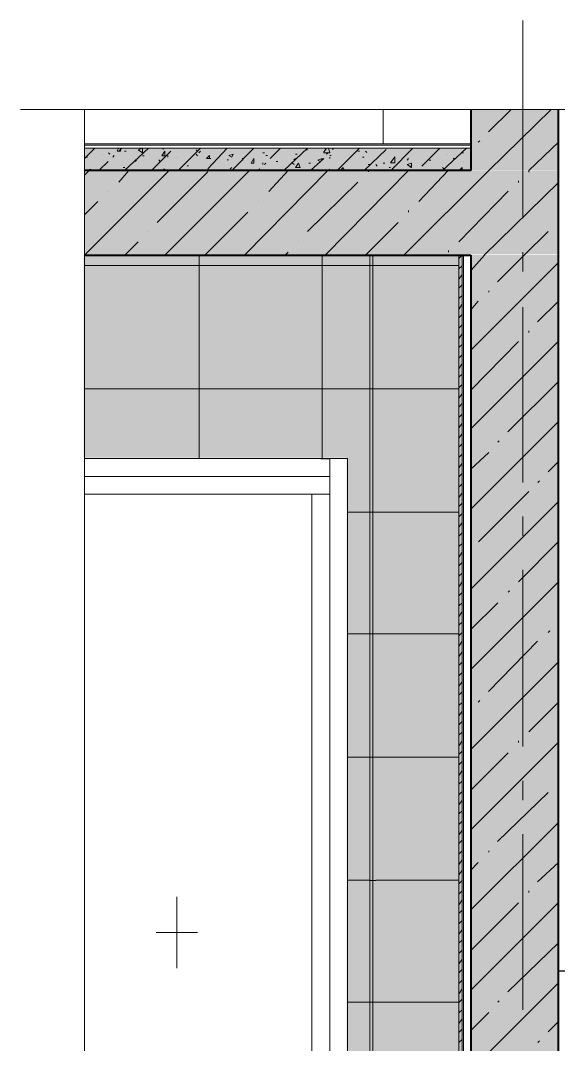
# Model space of a CAD drawing. Header units: millimetres. Extents: x -401725 to 250493, y 305116 to 802890.
# Drawn here: x -375106.138 to -375105.534, y 508954.571 to 508955.72 of the extents above; entities that cross this region are included whole.
import ezdxf

# ---------------------------------------------------------------- set-up
doc = ezdxf.new("R2010")
doc.units = ezdxf.units.MM
doc.layers.add('PDF _Геометрия', color=7, linetype='Continuous', true_color=0x1d1d1d)
doc.layers.add('PDF _Сплошная заливка', color=7, linetype='Continuous', true_color=0xffffff)

msp = doc.modelspace()

# ---------------------------------------------------------------- hatches: boundary and pattern name
at = {"layer": 'PDF _Сплошная заливка', "transparency": 33554559}
h = msp.add_hatch(color=256, dxfattribs=at)
h.paths.add_polyline_path([(-375105.5353, 508955.4574), (-375105.5353, 508955.5514), (-375106.0658, 508955.5514), (-375106.0658, 508955.4574)])
h.paths.add_polyline_path([(-375102.0905, 508955.4574), (-375102.0905, 508955.5514), (-375102.2288, 508955.5514), (-375102.2288, 508955.4574)])
h.paths.add_polyline_path([(-375102.2488, 508955.4574), (-375102.2488, 508955.5514), (-375103.3904, 508955.5514), (-375103.3904, 508955.4574)])
msp.add_hatch(color=256, dxfattribs=at).paths.add_polyline_path([(-375106.067, 508955.4565), (-375106.067, 508955.2291), (-375105.772, 508955.2291), (-375105.772, 508954.1658), (-375106.067, 508954.1658), (-375106.067, 508954.0491), (-375106.0603, 508954.0491), (-375106.027, 508954.0408), (-375106.1059, 508954.021), (-375106.1059, 508954.0205), (-375106.067, 508954.0108), (-375106.067, 508953.9291), (-375105.747, 508953.9291), (-375105.747, 508955.4565)])

# ---------------------------------------------------------------- linework, layer by layer
at = {"color": 6, "lineweight": 30}
msp.add_lwpolyline([(-375102.3458, 508955.4563), (-375103.3691, 508955.4566), (-375103.3691, 508955.428), (-375104.9171, 508954.6531), (-375105.5343, 508954.653)], dxfattribs=at)
at = {"layer": 'PDF _Геометрия', "color": 7, "lineweight": 9}
for points in [[(-375105.5742, 508955.4981), (-375105.5742, 508955.7198)], [(-375106.1377, 508955.6199), (-375104.0876, 508955.6199)], [(-375106.0659, 508954.0481), (-375106.0659, 508955.6198)], [(-375105.5343, 508955.5515), (-375105.5343, 508955.6198), (-375105.5343, 508954.7549)], [(-375106.0659, 508955.5799), (-375105.6326, 508955.5799), (-375105.6326, 508955.5815)], [(-375105.6326, 508955.5815), (-375106.0659, 508955.5815)], [(-375106.0659, 508955.5765), (-375105.6326, 508955.5765), (-375105.6326, 508955.5799)], [(-375105.6326, 508955.5515), (-375105.6326, 508955.5765)], [(-375106.0659, 508955.5515), (-375105.6326, 508955.5515)], [(-375105.5343, 508955.5515), (-375105.5343, 508955.4565), (-375105.5343, 508954.7549)], [(-375105.7459, 508955.4565), (-375106.0659, 508955.4565)], [(-375105.7459, 508953.9281), (-375105.7459, 508955.4566)], [(-375105.7457, 508955.4564), (-375105.7391, 508955.4564)], [(-375105.6459, 508953.9282), (-375105.6459, 508955.4566), (-375105.7392, 508955.4566)], [(-375105.6459, 508953.9282), (-375105.6459, 508955.4566)], [(-375105.6424, 508953.928), (-375105.6424, 508955.4564), (-375105.6458, 508955.4564)], [(-375105.6408, 508955.4564), (-375105.6425, 508955.4564)], [(-375105.6408, 508953.9281), (-375105.6408, 508955.4563)], [(-375105.5742, 508955.4381), (-375105.5742, 508955.4597)], [(-375105.5742, 508955.2014), (-375105.5742, 508955.3981)], [(-375106.0658, 508955.2282), (-375105.7709, 508955.2282)], [(-375105.8008, 508955.2281), (-375106.0658, 508955.2281)], [(-375105.8007, 508955.228), (-375105.7907, 508955.228), (-375105.7907, 508955.208)], [(-375105.7909, 508955.2282), (-375105.7709, 508955.2282)], [(-375105.7907, 508955.198), (-375105.7907, 508955.228)], [(-375105.7709, 508955.2282), (-375105.7709, 508954.1648)], [(-375105.7709, 508955.1982), (-375105.7709, 508955.2282)], [(-375105.8008, 508955.208), (-375106.0658, 508955.208)], [(-375106.0657, 508955.208), (-375105.7907, 508955.208), (-375105.7907, 508955.1881)], [(-375105.7907, 508955.208), (-375105.8007, 508955.208)], [(-375105.7907, 508955.1981), (-375105.7907, 508954.6963), (-375105.7907, 508954.1847)], [(-375105.7709, 508954.6964), (-375105.7709, 508955.1982)], [(-375105.7907, 508954.6963), (-375105.7907, 508955.1881), (-375106.0657, 508955.1881)], [(-375105.8108, 508955.1882), (-375105.8108, 508954.6964)], [(-375105.8107, 508955.1881), (-375105.7907, 508955.1881)], [(-375105.5742, 508955.1415), (-375105.5742, 508955.1632)], [(-375105.5742, 508954.9049), (-375105.5742, 508955.1032)], [(-375105.5742, 508954.8448), (-375105.5742, 508954.8665)], [(-375105.5742, 508954.6097), (-375105.5742, 508954.8065)], [(-375105.9624, 508954.7364), (-375105.9624, 508954.6564)], [(-375105.9391, 508954.6963), (-375105.9857, 508954.6963)], [(-375105.8108, 508954.6964), (-375105.8108, 508954.1847)], [(-375105.7907, 508954.1947), (-375105.7907, 508954.6963)], [(-375105.7709, 508954.1948), (-375105.7709, 508954.6964)], [(-375105.5343, 508954.6533), (-375105.5343, 508954.5183), (-375105.5343, 508954.4715)]]:
    msp.add_lwpolyline(points, dxfattribs=at)
for points in [[(-375105.731, 508955.6199), (-375105.731, 508955.5816)], [(-375105.5343, 508953.8783), (-375105.5343, 508954.6533)]]:
    msp.add_lwpolyline(points, close=True, dxfattribs=at)
at = {"layer": 'PDF _Геометрия', "color": 7, "lineweight": 40}
for points in [[(-375105.6326, 508955.6199), (-375105.6326, 508955.5515)], [(-375105.5343, 508955.5515), (-375105.5343, 508955.6198)], [(-375105.6326, 508955.5515), (-375106.0659, 508955.5515)], [(-375105.5343, 508955.4565), (-375105.5343, 508955.5515)], [(-375106.0659, 508955.4565), (-375105.6326, 508955.4565)], [(-375105.6326, 508955.4565), (-375105.6326, 508953.8782)], [(-375105.5343, 508953.8782), (-375105.5343, 508955.4564)]]:
    msp.add_lwpolyline(points, dxfattribs=at)
at = {"layer": 'PDF _Геометрия', "lineweight": 9}
for points in [[(-375105.6126, 508955.5948), (-375105.5875, 508955.6197)], [(-375105.6125, 508955.5515), (-375105.5424, 508955.6198)], [(-375106.066, 508955.5649), (-375106.0543, 508955.5764)], [(-375106.0293, 508955.5733), (-375106.0276, 508955.5766)], [(-375106.0291, 508955.573), (-375106.0257, 508955.573), (-375106.0257, 508955.5764)], [(-375106.0275, 508955.573), (-375106.0241, 508955.5764)], [(-375106.0209, 508955.5515), (-375105.9942, 508955.5766)], [(-375106.0007, 508955.5714), (-375106.0058, 508955.5747), (-375106.0007, 508955.5764)], [(-375106.0007, 508955.5714), (-375106.0007, 508955.5764)], [(-375105.9776, 508955.5766), (-375105.9776, 508955.5749)], [(-375105.9607, 508955.5515), (-375105.9358, 508955.5764)], [(-375105.9277, 508955.5532), (-375105.9059, 508955.5766)], [(-375105.9007, 508955.5515), (-375105.8758, 508955.5764)], [(-375105.8991, 508955.5764), (-375105.8991, 508955.5764)], [(-375105.8575, 508955.5647), (-375105.8459, 508955.5764)], [(-375105.8425, 508955.5513), (-375105.8157, 508955.5764)], [(-375105.7977, 508955.5715), (-375105.7943, 508955.5764)], [(-375105.7907, 508955.5713), (-375105.7924, 508955.5764)], [(-375105.7875, 508955.5747), (-375105.7875, 508955.5764)], [(-375105.7825, 508955.5515), (-375105.7576, 508955.5765)], [(-375105.7225, 508955.5514), (-375105.6976, 508955.5766)], [(-375105.6875, 508955.5564), (-375105.6674, 508955.5763)], [(-375105.6642, 508955.5514), (-375105.6375, 508955.5764)], [(-375105.6243, 508955.5831), (-375105.6226, 508955.5848)], [(-375105.5676, 508955.5515), (-375105.5343, 508955.5832)], [(-375106.0641, 508955.5663), (-375106.0624, 508955.5663)], [(-375106.0458, 508955.5698), (-375106.0458, 508955.5698)], [(-375106.0391, 508955.5713), (-375106.0374, 508955.5696)], [(-375106.0374, 508955.5696), (-375106.0374, 508955.5696)], [(-375106.0342, 508955.5664), (-375106.0325, 508955.5681)], [(-375106.0209, 508955.5731), (-375106.0192, 508955.5731)], [(-375106.0008, 508955.568), (-375105.9991, 508955.568)], [(-375105.9909, 508955.5514), (-375105.9692, 508955.5731)], [(-375105.9757, 508955.5679), (-375105.9791, 508955.5679), (-375105.9757, 508955.573)], [(-375105.9757, 508955.5679), (-375105.9757, 508955.573)], [(-375105.9725, 508955.5664), (-375105.9725, 508955.5681)], [(-375105.9624, 508955.5663), (-375105.9624, 508955.5663)], [(-375105.9408, 508955.5747), (-375105.9391, 508955.573)], [(-375105.9408, 508955.5697), (-375105.9391, 508955.568)], [(-375105.9375, 508955.5713), (-375105.9358, 508955.573)], [(-375105.9258, 508955.5647), (-375105.9291, 508955.5647), (-375105.9258, 508955.5681)], [(-375105.9258, 508955.5647), (-375105.9258, 508955.5681)], [(-375105.9258, 508955.5647), (-375105.9241, 508955.5647)], [(-375105.9042, 508955.5681), (-375105.8991, 508955.5698)], [(-375105.9041, 508955.5681), (-375105.9008, 508955.5664)], [(-375105.9024, 508955.573), (-375105.9024, 508955.573)], [(-375105.9008, 508955.5664), (-375105.8991, 508955.5698)], [(-375105.8891, 508955.5647), (-375105.8875, 508955.5647)], [(-375105.8758, 508955.5597), (-375105.8791, 508955.5597), (-375105.8758, 508955.5648)], [(-375105.8758, 508955.5597), (-375105.8758, 508955.5648)], [(-375105.8658, 508955.5713), (-375105.8641, 508955.5713)], [(-375105.8625, 508955.5681), (-375105.8608, 508955.5681)], [(-375105.831, 508955.5632), (-375105.8293, 508955.5649)], [(-375105.8291, 508955.5698), (-375105.8274, 508955.5698)], [(-375105.8174, 508955.5747), (-375105.8157, 508955.5747)], [(-375105.8126, 508955.5515), (-375105.7975, 508955.5647)], [(-375105.8042, 508955.563), (-375105.7992, 508955.5647)], [(-375105.8009, 508955.5615), (-375105.7992, 508955.5647)], [(-375105.7973, 508955.5713), (-375105.7907, 508955.5713)], [(-375105.7943, 508955.5698), (-375105.7926, 508955.5715)], [(-375105.7943, 508955.5681), (-375105.7943, 508955.5681)], [(-375105.7908, 508955.5681), (-375105.7891, 508955.5681)], [(-375105.7907, 508955.5664), (-375105.7907, 508955.5647)], [(-375105.7593, 508955.5732), (-375105.7576, 508955.5732)], [(-375105.7541, 508955.5664), (-375105.7524, 508955.5664)], [(-375105.7524, 508955.5514), (-375105.7274, 508955.5748)], [(-375105.7509, 508955.5732), (-375105.7492, 508955.5715)], [(-375105.7177, 508955.56), (-375105.7226, 508955.56), (-375105.7177, 508955.5666)], [(-375105.7177, 508955.56), (-375105.7177, 508955.5666)], [(-375105.7158, 508955.5647), (-375105.7158, 508955.5647)], [(-375105.7041, 508955.5631), (-375105.7024, 508955.5648)], [(-375105.6593, 508955.5698), (-375105.6593, 508955.5698)], [(-375105.6525, 508955.5647), (-375105.6508, 508955.5647)], [(-375105.6425, 508955.5714), (-375105.6408, 508955.5714)], [(-375106.0642, 508955.5513), (-375106.0591, 508955.553)], [(-375106.0591, 508955.5513), (-375106.0591, 508955.553)], [(-375106.0494, 508955.5516), (-375106.0393, 508955.5615)], [(-375106.0442, 508955.5582), (-375106.0442, 508955.5582)], [(-375106.0225, 508955.5548), (-375106.0208, 508955.5548)], [(-375106.0092, 508955.5614), (-375106.0075, 508955.5631)], [(-375105.9826, 508955.5632), (-375105.9809, 508955.5615)], [(-375105.9774, 508955.553), (-375105.9757, 508955.553)], [(-375105.9508, 508955.5565), (-375105.9491, 508955.5565)], [(-375105.906, 508955.5633), (-375105.9043, 508955.5633)], [(-375105.9025, 508955.5531), (-375105.9008, 508955.5548)], [(-375105.8875, 508955.563), (-375105.8875, 508955.563)], [(-375105.8726, 508955.5515), (-375105.8693, 508955.5532)], [(-375105.866, 508955.5582), (-375105.866, 508955.5599)], [(-375105.8641, 508955.558), (-375105.8625, 508955.5597)], [(-375105.8508, 508955.5614), (-375105.8491, 508955.5614)], [(-375105.8326, 508955.5598), (-375105.8309, 508955.5581)], [(-375105.8292, 508955.5547), (-375105.8258, 508955.5598)], [(-375105.8292, 508955.5547), (-375105.8242, 508955.5547)], [(-375105.8242, 508955.5547), (-375105.8258, 508955.5598)], [(-375105.8142, 508955.5598), (-375105.8125, 508955.5598)], [(-375105.8042, 508955.563), (-375105.8008, 508955.5613)], [(-375105.7924, 508955.5513), (-375105.7907, 508955.553)], [(-375105.7792, 508955.5514), (-375105.7758, 508955.5548)], [(-375105.7742, 508955.5514), (-375105.7759, 508955.5548)], [(-375105.7758, 508955.558), (-375105.7758, 508955.558)], [(-375105.7476, 508955.5581), (-375105.7459, 508955.5581)], [(-375105.7392, 508955.5581), (-375105.7375, 508955.5564)], [(-375105.7308, 508955.5597), (-375105.7291, 508955.5597)], [(-375105.7242, 508955.5548), (-375105.7226, 508955.5548)], [(-375105.6992, 508955.5548), (-375105.7041, 508955.5582), (-375105.6992, 508955.5597)], [(-375105.7008, 508955.5565), (-375105.7008, 508955.5548)], [(-375105.6992, 508955.5548), (-375105.6992, 508955.5597)], [(-375105.6875, 508955.5598), (-375105.6875, 508955.5598)], [(-375105.6792, 508955.5631), (-375105.6775, 508955.5631)], [(-375105.6642, 508955.5547), (-375105.6625, 508955.553)], [(-375105.6458, 508955.5513), (-375105.6424, 508955.5547)], [(-375105.6424, 508955.5513), (-375105.6424, 508955.5547)], [(-375105.6408, 508955.5614), (-375105.6408, 508955.5614)], [(-375106.0659, 508955.4564), (-375105.9709, 508955.5514)], [(-375106.0658, 508955.5463), (-375106.0608, 508955.5514)], [(-375106.0641, 508955.5514), (-375106.0624, 508955.5514)], [(-375106.0275, 508955.5382), (-375106.016, 508955.5514)], [(-375105.9943, 508955.5515), (-375105.9926, 508955.5515)], [(-375105.9843, 508955.4932), (-375105.9277, 508955.5499)], [(-375105.9759, 508955.4565), (-375105.8809, 508955.5515)], [(-375105.8859, 508955.4566), (-375105.7926, 508955.5516)], [(-375105.8725, 508955.5515), (-375105.8725, 508955.5515)], [(-375105.8591, 508955.528), (-375105.8375, 508955.5514)], [(-375105.7959, 508955.4564), (-375105.7025, 508955.5514)], [(-375105.7793, 508955.5514), (-375105.7742, 508955.5514)], [(-375105.7475, 508955.5498), (-375105.7475, 508955.5515)], [(-375105.7258, 508955.5514), (-375105.7258, 508955.5514)], [(-375105.7258, 508955.5514), (-375105.7258, 508955.5514)], [(-375105.7076, 508955.4565), (-375105.6125, 508955.5515)], [(-375105.6941, 508955.5514), (-375105.6924, 508955.5514)], [(-375105.691, 508955.5165), (-375105.6576, 508955.5516)], [(-375105.6343, 508955.5515), (-375105.6326, 508955.5515)], [(-375105.5674, 508955.5497), (-375105.5674, 508955.5514)], [(-375105.8158, 508955.4831), (-375105.7592, 508955.5382)], [(-375105.6177, 508955.4565), (-375105.5343, 508955.5381)], [(-375105.5791, 508955.5381), (-375105.5791, 508955.5397)], [(-375106.0393, 508955.5283), (-375106.0393, 508955.5283)], [(-375105.6459, 508955.4715), (-375105.5908, 508955.5281)], [(-375106.0659, 508955.5016), (-375106.051, 508955.5165)], [(-375105.8709, 508955.5165), (-375105.8709, 508955.5165)], [(-375105.9308, 508955.4565), (-375105.8826, 508955.5048)], [(-375105.7024, 508955.5047), (-375105.7024, 508955.5064)], [(-375105.7508, 508955.4564), (-375105.7141, 508955.4931)], [(-375105.9942, 508955.4831), (-375105.9942, 508955.4831)], [(-375105.5726, 508955.4565), (-375105.546, 508955.4831)], [(-375106.0208, 508955.4564), (-375106.0059, 508955.4715)], [(-375105.8258, 508955.4714), (-375105.8258, 508955.4714)], [(-375105.6576, 508955.4599), (-375105.6576, 508955.4616)], [(-375105.8408, 508955.4564), (-375105.8375, 508955.4598)], [(-375105.6324, 508955.4397), (-375105.6174, 508955.4564)], [(-375105.6026, 508955.4265), (-375105.5726, 508955.4565)], [(-375105.6327, 508955.3498), (-375105.5343, 508955.4483)], [(-375105.6125, 508955.4147), (-375105.6125, 508955.4164)], [(-375105.6326, 508955.3949), (-375105.6242, 508955.4048)], [(-375105.5577, 508955.3815), (-375105.5343, 508955.4049)], [(-375105.5674, 508955.3697), (-375105.5674, 508955.3714)], [(-375105.6327, 508955.2615), (-375105.5343, 508955.3599)], [(-375105.6325, 508955.3048), (-375105.5791, 508955.3597)], [(-375105.591, 508955.2583), (-375105.5343, 508955.3148)], [(-375105.6327, 508955.1715), (-375105.5343, 508955.2699)], [(-375105.6025, 508955.2464), (-375105.6008, 508955.2481)], [(-375105.6325, 508955.2164), (-375105.6125, 508955.2348)], [(-375105.5459, 508955.2132), (-375105.5343, 508955.2248)], [(-375105.5575, 508955.2014), (-375105.5557, 508955.203)], [(-375105.6241, 508955.1347), (-375105.5674, 508955.1913)], [(-375105.6327, 508955.0816), (-375105.5343, 508955.1798)], [(-375105.5792, 508955.0898), (-375105.5343, 508955.1349)], [(-375105.6327, 508954.9916), (-375105.5343, 508955.0898)], [(-375105.5909, 508955.0781), (-375105.5892, 508955.0798)], [(-375105.6325, 508955.0364), (-375105.6025, 508955.0664)], [(-375105.5458, 508955.0331), (-375105.5441, 508955.0348)], [(-375105.6126, 508954.9666), (-375105.5577, 508955.0232)], [(-375105.6327, 508954.9015), (-375105.5343, 508954.9999)], [(-375105.6243, 508954.9548), (-375105.6226, 508954.9565)], [(-375105.5676, 508954.9215), (-375105.5343, 508954.9548)], [(-375105.6327, 508954.8115), (-375105.5343, 508954.9099)], [(-375105.5791, 508954.9097), (-375105.5791, 508954.9114)], [(-375105.6324, 508954.8564), (-375105.5908, 508954.898)], [(-375105.6027, 508954.7983), (-375105.546, 508954.8533)], [(-375105.6327, 508954.7216), (-375105.5343, 508954.8198)], [(-375105.6125, 508954.7865), (-375105.6125, 508954.7881)], [(-375105.6326, 508954.7664), (-375105.6242, 508954.7748)], [(-375105.5577, 508954.7532), (-375105.5343, 508954.7749)], [(-375105.5674, 508954.7413), (-375105.5674, 508954.743)], [(-375105.6327, 508954.6316), (-375105.5343, 508954.7298)], [(-375105.6325, 508954.6763), (-375105.5791, 508954.7297)], [(-375105.591, 508954.6299), (-375105.5343, 508954.6849)], [(-375105.5343, 508954.6849), (-375105.5343, 508954.6849)], [(-375105.6327, 508954.5415), (-375105.5343, 508954.6399)], [(-375105.6025, 508954.6181), (-375105.6008, 508954.6198)], [(-375105.6325, 508954.5865), (-375105.6125, 508954.6064)], [(-375105.5459, 508954.5849), (-375105.5343, 508954.5965)], [(-375105.5575, 508954.573), (-375105.5557, 508954.5747)]]:
    msp.add_lwpolyline(points, dxfattribs=at)
at = {"layer": 'PDF _Геометрия', "color": 250, "lineweight": 9, "true_color": 0x262626}
for points in [[(-375105.9374, 508955.228), (-375105.9374, 508955.4563)], [(-375105.7992, 508955.2281), (-375105.7992, 508955.4564)], [(-375105.7427, 508953.9283), (-375105.7427, 508955.4566)], [(-375106.0659, 508955.4448), (-375105.7459, 508955.4448)], [(-375105.7457, 508955.4447), (-375105.7391, 508955.4447)], [(-375105.7392, 508955.4448), (-375105.6459, 508955.4448)], [(-375106.0659, 508955.3065), (-375105.7459, 508955.3065)], [(-375105.7457, 508955.3064), (-375105.7391, 508955.3064)], [(-375105.7392, 508955.3065), (-375105.6459, 508955.3065)], [(-375105.7708, 508955.1681), (-375105.7459, 508955.1681)], [(-375105.7457, 508955.168), (-375105.7391, 508955.168)], [(-375105.7392, 508955.1681), (-375105.6459, 508955.1681)], [(-375105.7708, 508955.0315), (-375105.7459, 508955.0315)], [(-375105.7457, 508955.0313), (-375105.7391, 508955.0313)], [(-375105.7392, 508955.0315), (-375105.6459, 508955.0315)], [(-375105.7708, 508954.8931), (-375105.7459, 508954.8931)], [(-375105.7457, 508954.8931), (-375105.7391, 508954.8931)], [(-375105.7392, 508954.8931), (-375105.6459, 508954.8931)], [(-375105.7708, 508954.7549), (-375105.7459, 508954.7549)], [(-375105.7457, 508954.7547), (-375105.7391, 508954.7547)], [(-375105.7392, 508954.7549), (-375105.6459, 508954.7549)], [(-375105.7708, 508954.6182), (-375105.7459, 508954.6182)], [(-375105.7457, 508954.618), (-375105.7391, 508954.618)], [(-375105.7392, 508954.6181), (-375105.6459, 508954.6181)]]:
    msp.add_lwpolyline(points, dxfattribs=at)
at = {"layer": 'PDF _Геометрия', "color": 252, "lineweight": 9, "true_color": 0x878787}
for points in [[(-375105.6458, 508955.453), (-375105.6424, 508955.4564)], [(-375105.6458, 508955.4414), (-375105.6424, 508955.4446)], [(-375105.6458, 508955.4297), (-375105.6424, 508955.4348)], [(-375105.6458, 508955.4196), (-375105.6424, 508955.423)], [(-375105.6458, 508955.408), (-375105.6424, 508955.4113)], [(-375105.6458, 508955.3963), (-375105.6424, 508955.4014)], [(-375105.6458, 508955.3864), (-375105.6424, 508955.3897)], [(-375105.6458, 508955.3747), (-375105.6424, 508955.3781)], [(-375105.6458, 508955.3631), (-375105.6424, 508955.368)], [(-375105.6458, 508955.3531), (-375105.6424, 508955.3563)], [(-375105.6458, 508955.3413), (-375105.6424, 508955.3447)], [(-375105.6458, 508955.3297), (-375105.6424, 508955.3347)], [(-375105.6458, 508955.3197), (-375105.6424, 508955.3229)], [(-375105.6458, 508955.308), (-375105.6424, 508955.3114)], [(-375105.6458, 508955.2964), (-375105.6424, 508955.3013)], [(-375105.6458, 508955.2863), (-375105.6424, 508955.2898)], [(-375105.6458, 508955.2746), (-375105.6424, 508955.278)], [(-375105.6458, 508955.263), (-375105.6424, 508955.268)], [(-375105.6458, 508955.2513), (-375105.6424, 508955.2564)], [(-375105.6458, 508955.2414), (-375105.6424, 508955.2447)], [(-375105.6458, 508955.2297), (-375105.6424, 508955.2331)], [(-375105.6458, 508955.2181), (-375105.6424, 508955.223)], [(-375105.6458, 508955.2081), (-375105.6424, 508955.2113)], [(-375105.6458, 508955.1963), (-375105.6424, 508955.1997)], [(-375105.6458, 508955.1847), (-375105.6424, 508955.1897)], [(-375105.6458, 508955.1747), (-375105.6424, 508955.1781)], [(-375105.6458, 508955.163), (-375105.6424, 508955.1664)], [(-375105.6458, 508955.1514), (-375105.6424, 508955.1563)], [(-375105.6458, 508955.1413), (-375105.6424, 508955.1447)], [(-375105.6458, 508955.1298), (-375105.6424, 508955.133)], [(-375105.6458, 508955.118), (-375105.6424, 508955.123)], [(-375105.6458, 508955.108), (-375105.6424, 508955.1114)], [(-375105.6458, 508955.0964), (-375105.6424, 508955.0996)], [(-375105.6458, 508955.0847), (-375105.6424, 508955.0898)], [(-375105.6458, 508955.0746), (-375105.6424, 508955.078)], [(-375105.6458, 508955.0631), (-375105.6424, 508955.0663)], [(-375105.6458, 508955.0513), (-375105.6424, 508955.0564)], [(-375105.6458, 508955.0414), (-375105.6424, 508955.0447)], [(-375105.6458, 508955.0297), (-375105.6424, 508955.0331)], [(-375105.6458, 508955.018), (-375105.6424, 508955.0231)], [(-375105.6458, 508955.0064), (-375105.6424, 508955.0113)], [(-375105.6458, 508954.9963), (-375105.6424, 508954.9997)], [(-375105.6458, 508954.9848), (-375105.6424, 508954.988)], [(-375105.6458, 508954.973), (-375105.6424, 508954.978)], [(-375105.6458, 508954.963), (-375105.6424, 508954.9664)], [(-375105.6458, 508954.9514), (-375105.6424, 508954.9546)], [(-375105.6458, 508954.9397), (-375105.6424, 508954.9448)], [(-375105.6458, 508954.9296), (-375105.6424, 508954.933)], [(-375105.6458, 508954.918), (-375105.6424, 508954.9213)], [(-375105.6458, 508954.9063), (-375105.6424, 508954.9114)], [(-375105.6458, 508954.8964), (-375105.6424, 508954.8997)], [(-375105.6458, 508954.8847), (-375105.6424, 508954.8881)], [(-375105.6458, 508954.8729), (-375105.6424, 508954.8781)], [(-375105.6458, 508954.8631), (-375105.6424, 508954.8663)], [(-375105.6458, 508954.8513), (-375105.6424, 508954.8547)], [(-375105.6458, 508954.8398), (-375105.6424, 508954.8447)], [(-375105.6458, 508954.8297), (-375105.6424, 508954.8329)], [(-375105.6458, 508954.818), (-375105.6424, 508954.8214)], [(-375105.6458, 508954.8064), (-375105.6424, 508954.8113)], [(-375105.6458, 508954.7964), (-375105.6424, 508954.7998)], [(-375105.6458, 508954.7846), (-375105.6424, 508954.788)], [(-375105.6458, 508954.773), (-375105.6424, 508954.778)], [(-375105.6458, 508954.7613), (-375105.6424, 508954.7664)], [(-375105.6458, 508954.7514), (-375105.6424, 508954.7547)], [(-375105.6458, 508954.7397), (-375105.6424, 508954.7431)], [(-375105.6458, 508954.7279), (-375105.6424, 508954.733)], [(-375105.6458, 508954.7181), (-375105.6424, 508954.7213)], [(-375105.6458, 508954.7063), (-375105.6424, 508954.7097)], [(-375105.6458, 508954.6948), (-375105.6424, 508954.6997)], [(-375105.6458, 508954.6847), (-375105.6424, 508954.6879)], [(-375105.6458, 508954.673), (-375105.6424, 508954.6764)], [(-375105.6458, 508954.6614), (-375105.6424, 508954.6663)], [(-375105.6458, 508954.6514), (-375105.6424, 508954.6548)], [(-375105.6458, 508954.6396), (-375105.6424, 508954.643)], [(-375105.6458, 508954.628), (-375105.6424, 508954.633)], [(-375105.6458, 508954.618), (-375105.6424, 508954.6214)], [(-375105.6458, 508954.6064), (-375105.6424, 508954.6097)], [(-375105.6458, 508954.5947), (-375105.6424, 508954.5996)], [(-375105.6458, 508954.5846), (-375105.6424, 508954.588)], [(-375105.6458, 508954.5731), (-375105.6424, 508954.5763)]]:
    msp.add_lwpolyline(points, dxfattribs=at)
at = {"layer": 'PDF _Геометрия', "color": 7, "lineweight": 30}
for points in [[(-375105.5343, 508954.7549), (-375105.5343, 508954.7399)], [(-375105.5343, 508954.7399), (-375105.5343, 508954.6533)]]:
    msp.add_lwpolyline(points, dxfattribs=at)
at = {"layer": 'PDF _Сплошная заливка', "lineweight": 5, "transparency": 33554559}
for points in [[(-375105.6325, 508955.6198), (-375105.5343, 508955.6198), (-375105.6325, 508955.5515), (-375105.5343, 508955.5515)], [(-375106.0659, 508955.5765), (-375105.6326, 508955.5765), (-375106.0659, 508955.5515), (-375105.6326, 508955.5515)], [(-375105.7457, 508955.4564), (-375105.7391, 508955.4564), (-375105.7457, 508953.928), (-375105.7391, 508953.928)], [(-375105.7392, 508955.4566), (-375105.6459, 508955.4566), (-375105.7392, 508953.9282), (-375105.6459, 508953.9282)], [(-375105.6458, 508955.4564), (-375105.6424, 508955.4564), (-375105.6458, 508953.928), (-375105.6424, 508953.928)], [(-375105.6325, 508955.4565), (-375105.5343, 508955.4565), (-375105.6325, 508953.8783), (-375105.5343, 508953.8783)]]:
    msp.add_solid(points, dxfattribs=at)

doc.saveas('drawing.dxf')
